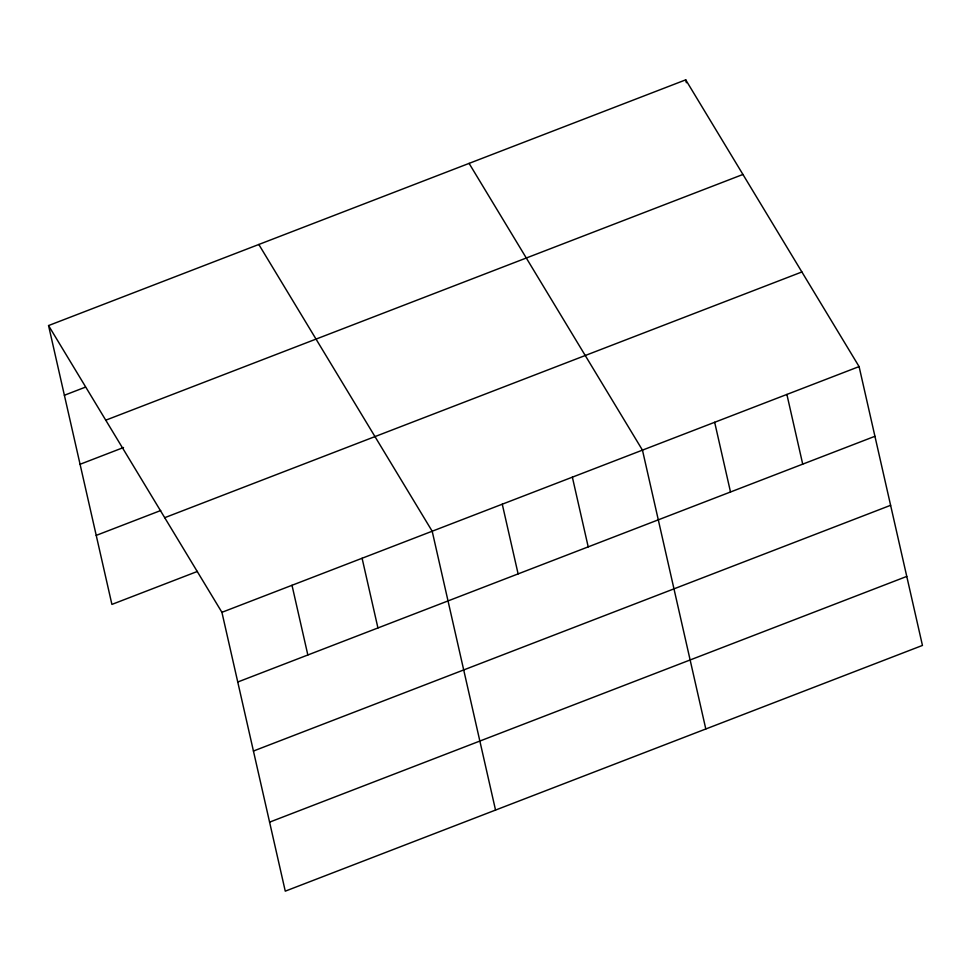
<?xml version="1.0" encoding="UTF-8"?>
<svg xmlns="http://www.w3.org/2000/svg" width="971" height="971" viewBox="0 0 971 971"><rect width="100%" height="100%" fill="white"/><g stroke="black" fill="none" stroke-linecap="round" stroke-linejoin="round"><path stroke-width="1.46" d="M48.55 325.564L685.732 79.84L859.092 366.589L922.45 645.436L285.268 891.16L221.922 612.313L48.55 325.564L111.908 604.411L197.416 571.434M64.389 395.258L85.412 387.15M105.766 420.188L742.936 174.464M80.071 464.284L123.523 447.522M96.226 535.385L160.701 510.528M164.706 517.689L801.888 271.965M221.922 612.313L859.092 366.589M237.749 682.018L874.932 436.295M253.431 751.032L890.613 505.308M269.586 822.146L906.768 576.422M469.09 163.383L642.462 450.143L705.808 728.99M258.82 244.474L432.192 531.234L495.538 810.069M786.886 394.444L802.714 464.138M685.732 79.84L686.388 82.741M714.668 422.288L730.508 491.994M572.368 477.174L588.208 546.867M502.274 504.204L518.113 573.897M362.098 558.264L377.937 627.958M292.004 585.295L307.843 654.988"/></g></svg>
